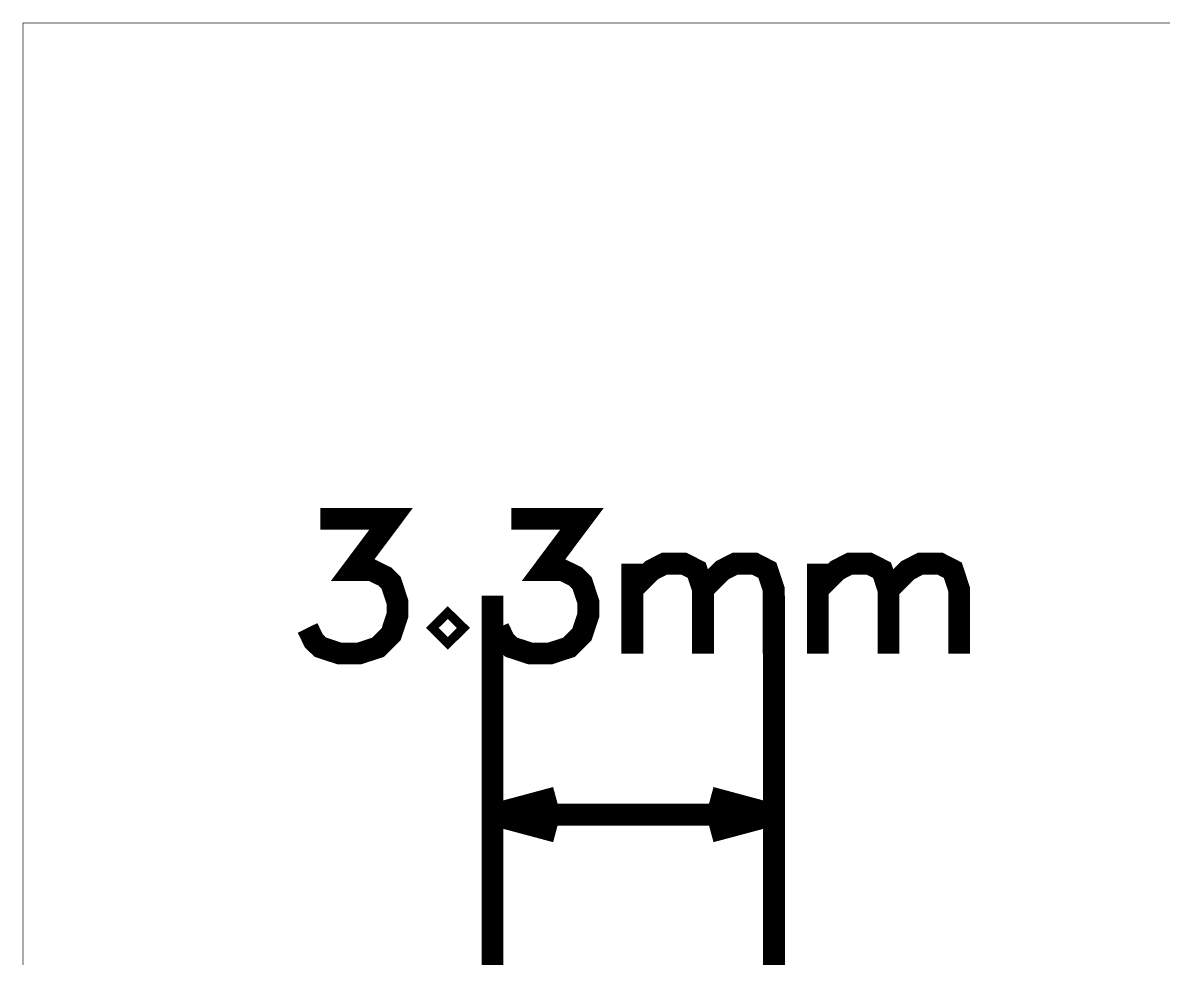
# Model space of a CAD drawing. Header units: millimetres. Extents: x -9 to 147, y 43 to 89.
# Drawn here: x -9.03 to 4.2, y 77.68 to 88.54 of the extents above; entities that cross this region are included whole.
import ezdxf

# ---------------------------------------------------------------- set-up
doc = ezdxf.new("R2010")
doc.units = ezdxf.units.MM
doc.header["$MEASUREMENT"] = 0
for name, color, linetype, true_color in [('Bottom-Layer', 7, 'Continuous', 0x0000ff), ('Document-Layer', 7, 'Continuous', 0xffffff), ('Top-Layer', 7, 'Continuous', 0xff0000)]:
    doc.layers.add(name, color=color, linetype=linetype, true_color=true_color)

msp = doc.modelspace()

# ---------------------------------------------------------------- linework, layer by layer
at = {"layer": 'Bottom-Layer', "const_width": 0.00508}
msp.add_lwpolyline([(-9.027, 46.513), (-9.027, 88.537), (146.78, 88.537), (146.78, 46.513)], close=True, dxfattribs=at)
at = {"layer": 'Document-Layer', "const_width": 0.254}
for points in [[(-5.576, 82.783), (-4.756, 82.783), (-5.203, 82.186), (-4.979, 82.186), (-4.83, 82.113), (-4.756, 82.039), (-4.682, 81.816), (-4.682, 81.666), (-4.756, 81.442), (-4.906, 81.292), (-5.129, 81.219), (-5.353, 81.219), (-5.576, 81.292), (-5.652, 81.366), (-5.726, 81.516)], [(-3.361, 82.783), (-2.541, 82.783), (-2.988, 82.186), (-2.765, 82.186), (-2.615, 82.113), (-2.541, 82.039), (-2.467, 81.816), (-2.467, 81.666), (-2.541, 81.442), (-2.691, 81.292), (-2.914, 81.219), (-3.138, 81.219), (-3.361, 81.292), (-3.438, 81.366), (-3.511, 81.516)], [(-1.957, 82.263), (-1.957, 81.219)], [(-1.957, 81.963), (-1.733, 82.186), (-1.583, 82.263), (-1.36, 82.263), (-1.21, 82.186), (-1.136, 81.963), (-1.136, 81.219)], [(-1.136, 81.963), (-0.913, 82.186), (-0.763, 82.263), (-0.539, 82.263), (-0.39, 82.186), (-0.316, 81.963), (-0.316, 81.219)], [(0.195, 82.263), (0.195, 81.219)], [(0.195, 81.963), (0.418, 82.186), (0.568, 82.263), (0.791, 82.263), (0.941, 82.186), (1.015, 81.963), (1.015, 81.219)], [(1.015, 81.963), (1.239, 82.186), (1.388, 82.263), (1.612, 82.263), (1.762, 82.186), (1.835, 81.963), (1.835, 81.219)], [(-3.579, 75), (-3.579, 81.889)], [(-0.312, 75), (-0.312, 81.889)], [(-3.579, 79.349), (-2.843, 79.547)], [(-0.312, 79.349), (-1.048, 79.547)], [(-3.579, 79.349), (-2.843, 79.152)], [(-3.579, 79.349), (-0.312, 79.349)], [(-0.312, 79.349), (-1.048, 79.152)]]:
    msp.add_lwpolyline(points, dxfattribs=at)
msp.add_lwpolyline([(-4.098, 81.59), (-4.172, 81.516), (-4.098, 81.442), (-4.022, 81.516)], close=True, dxfattribs=at)
at = {"layer": 'Top-Layer', "const_width": 0.00508}
msp.add_lwpolyline([(-9.027, 46.513), (-9.027, 88.537), (146.78, 88.537), (146.78, 46.513)], close=True, dxfattribs=at)

doc.saveas('drawing.dxf')
